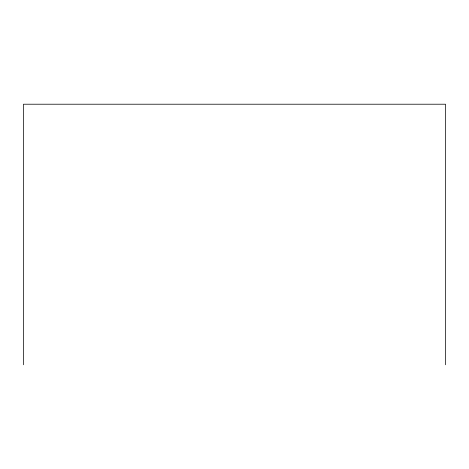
<?xml version="1.0" encoding="UTF-8"?>
<svg xmlns="http://www.w3.org/2000/svg" width="469" height="469" viewBox="0 0 469 469"><rect width="100%" height="100%" fill="white"/><g stroke="black" fill="none" stroke-linecap="round" stroke-linejoin="round"><path stroke-width="0.7" d="M445.55 364.782L445.55 104.218L23.45 104.218L23.45 364.782"/></g></svg>
